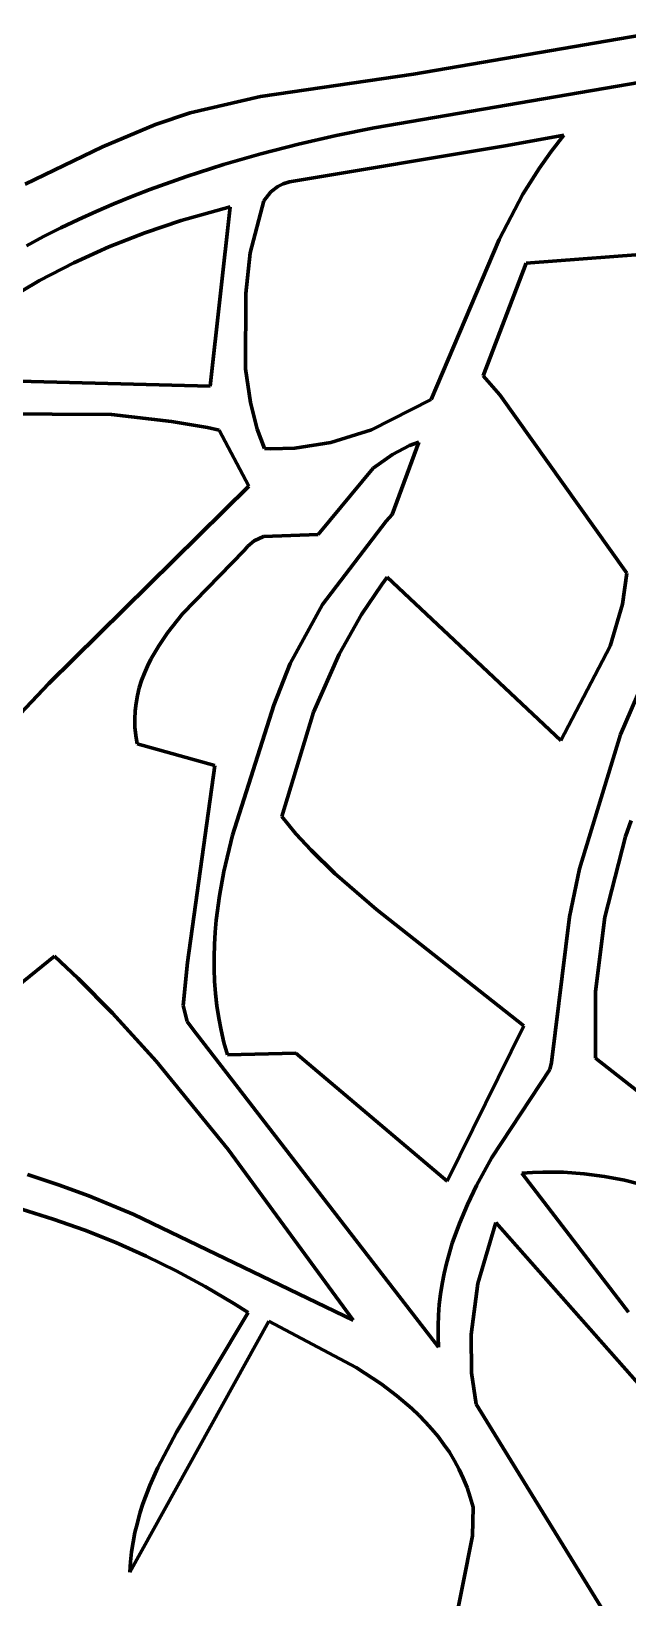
# Model space of a CAD drawing. Header units: millimetres. Extents: x 0 to 12.5, y 0 to 14.6.
# Drawn here: x 7.507 to 8.049, y 9.776 to 11.202 of the extents above; entities that cross this region are included whole.
import ezdxf

# ---------------------------------------------------------------- set-up
doc = ezdxf.new("R2010")
doc.units = ezdxf.units.MM
doc.layers.add('color#131313ff', color=7, linetype='CONTINUOUS', lineweight=100)
doc.layers.add('color#fcfcfcff', color=7, linetype='CONTINUOUS', lineweight=100)

msp = doc.modelspace()

# ---------------------------------------------------------------- linework, layer by layer
at = {"layer": 'color#131313ff'}
for p, q in [((8.0826, 11.2019), (7.8547, 11.1628)), ((7.8547, 11.1628), (7.7155, 11.1426)), ((7.8188, 11.1141), (8.072, 11.1575)), ((7.7155, 11.1426), (7.6513, 11.1277)), ((7.6513, 11.1277), (7.6199, 11.117)), ((7.6199, 11.117), (7.5718, 11.0967)), ((7.7844, 11.1071), (7.8188, 11.1141)), ((7.5718, 11.0967), (7.5015, 11.0626)), ((7.7157, 11.0904), (7.75, 11.0992)), ((7.9399, 11.098), (7.7418, 11.0647)), ((7.75, 11.0992), (7.7844, 11.1071)), ((7.9915, 11.1072), (7.9399, 11.098)), ((7.9798, 11.0924), (7.9915, 11.1072)), ((7.6817, 11.0806), (7.7157, 11.0904)), ((7.969, 11.0771), (7.9798, 11.0924)), ((7.6148, 11.0578), (7.6481, 11.0698)), ((7.6481, 11.0698), (7.6817, 11.0806)), ((7.9542, 11.0535), (7.969, 11.0771)), ((7.5983, 11.0514), (7.6148, 11.0578)), ((7.7249, 11.0557), (7.7186, 11.0475)), ((7.7311, 11.0605), (7.7249, 11.0557)), ((7.7361, 11.063), (7.7311, 11.0605)), ((7.7418, 11.0647), (7.7361, 11.063)), ((7.9325, 11.0124), (7.9542, 11.0535)), ((7.5658, 11.0378), (7.582, 11.0447)), ((7.582, 11.0447), (7.5983, 11.0514)), ((7.6879, 11.0422), (7.6432, 11.0296)), ((7.6697, 10.8788), (7.6879, 11.0422)), ((7.7186, 11.0475), (7.706, 11.0003)), ((7.5339, 11.0229), (7.5498, 11.0305)), ((7.5498, 11.0305), (7.5658, 11.0378)), ((7.6432, 11.0296), (7.6101, 11.0184)), ((7.5026, 11.0067), (7.5181, 11.015)), ((7.5181, 11.015), (7.5339, 11.0229)), ((7.6101, 11.0184), (7.5775, 11.0055)), ((7.8706, 10.8666), (7.9325, 11.0124)), ((7.5775, 11.0055), (7.5456, 10.991)), ((7.706, 11.0003), (7.702, 10.9631)), ((8.1728, 11.0073), (7.9571, 10.9908)), ((7.5456, 10.991), (7.5145, 10.9749)), ((7.9571, 10.9908), (7.918, 10.8882)), ((7.5145, 10.9749), (7.4843, 10.9572)), ((7.702, 10.9631), (7.7017, 10.8945)), ((7.3924, 10.8862), (7.6697, 10.8788)), ((7.7017, 10.8945), (7.7062, 10.8638)), ((7.918, 10.8882), (7.9332, 10.8709)), ((7.9332, 10.8709), (8.0487, 10.7084)), ((7.5798, 10.8529), (7.3594, 10.8545)), ((7.7062, 10.8638), (7.7125, 10.8397)), ((7.8164, 10.8389), (7.8706, 10.8666)), ((7.6345, 10.8467), (7.5798, 10.8529)), ((7.6671, 10.8411), (7.6345, 10.8467)), ((7.6779, 10.8388), (7.6671, 10.8411)), ((7.7125, 10.8397), (7.7191, 10.822)), ((7.7049, 10.7876), (7.6779, 10.8388)), ((7.7468, 10.8223), (7.7795, 10.8274)), ((7.7795, 10.8274), (7.8164, 10.8389)), ((7.8352, 10.762), (7.8595, 10.8279)), ((7.8595, 10.8279), (7.8511, 10.8247)), ((7.7191, 10.822), (7.7246, 10.8218)), ((7.7246, 10.8218), (7.7468, 10.8223)), ((7.8354, 10.8167), (7.8179, 10.804)), ((7.8511, 10.8247), (7.8354, 10.8167)), ((7.8179, 10.804), (7.7678, 10.7437)), ((7.523, 10.6079), (7.7049, 10.7876)), ((7.7717, 10.6801), (7.8296, 10.7558)), ((7.8296, 10.7558), (7.8352, 10.762)), ((7.7183, 10.7418), (7.7097, 10.7379)), ((7.7678, 10.7437), (7.7183, 10.7418)), ((7.7006, 10.729), (7.6446, 10.6714)), ((7.704, 10.7331), (7.7006, 10.729)), ((7.7097, 10.7379), (7.704, 10.7331)), ((7.8258, 10.6983), (7.8072, 10.6708)), ((7.8308, 10.7049), (7.8258, 10.6983)), ((7.9886, 10.556), (7.8308, 10.7049)), ((8.0487, 10.7084), (8.0446, 10.6804)), ((7.6446, 10.6714), (7.6309, 10.6543)), ((7.7425, 10.6263), (7.7717, 10.6801)), ((7.8072, 10.6708), (7.7869, 10.6348)), ((8.0446, 10.6804), (8.0334, 10.6421)), ((7.6309, 10.6543), (7.6228, 10.6424)), ((7.6228, 10.6424), (7.6157, 10.6301)), ((8.0334, 10.6421), (7.9886, 10.556)), ((8.0429, 10.5616), (8.0788, 10.6444)), ((7.6157, 10.6301), (7.6125, 10.6237)), ((7.7275, 10.5883), (7.7425, 10.6263)), ((7.7869, 10.6348), (7.7635, 10.5819)), ((7.6098, 10.6173), (7.6073, 10.6107)), ((7.6125, 10.6237), (7.6098, 10.6173)), ((7.4863, 10.5692), (7.523, 10.6079)), ((7.6036, 10.5971), (7.6023, 10.5902)), ((7.6052, 10.604), (7.6036, 10.5971)), ((7.6073, 10.6107), (7.6052, 10.604)), ((7.6015, 10.583), (7.6011, 10.5757)), ((7.6023, 10.5902), (7.6015, 10.583)), ((7.6899, 10.47), (7.7275, 10.5883)), ((7.6011, 10.5757), (7.6012, 10.5683)), ((7.6012, 10.5683), (7.6019, 10.5607)), ((7.7635, 10.5819), (7.7347, 10.4868)), ((7.6019, 10.5607), (7.6031, 10.553)), ((8.0055, 10.4392), (8.0429, 10.5616)), ((7.6031, 10.553), (7.674, 10.5334)), ((7.674, 10.5334), (7.6491, 10.3539)), ((7.7347, 10.4868), (7.7477, 10.4711)), ((8.0526, 10.4832), (8.0476, 10.4688)), ((7.6822, 10.437), (7.6899, 10.47)), ((7.7477, 10.4711), (7.7614, 10.4562)), ((8.0476, 10.4688), (8.0287, 10.3953)), ((7.7614, 10.4562), (7.7829, 10.4351)), ((7.6781, 10.4148), (7.6822, 10.437)), ((7.7829, 10.4351), (7.8208, 10.4022)), ((7.9965, 10.3956), (8.0055, 10.4392)), ((7.6752, 10.3926), (7.6781, 10.4148)), ((7.8208, 10.4022), (7.955, 10.2962)), ((7.6742, 10.3815), (7.6752, 10.3926)), ((7.9801, 10.2629), (7.9965, 10.3956)), ((8.0287, 10.3953), (8.0203, 10.3276)), ((7.6732, 10.3592), (7.6735, 10.3703)), ((7.6735, 10.3703), (7.6742, 10.3815)), ((7.5279, 10.3597), (7.4421, 10.2902)), ((7.5496, 10.3394), (7.5279, 10.3597)), ((7.6732, 10.348), (7.6732, 10.3592)), ((7.6491, 10.3539), (7.6451, 10.3147)), ((7.6736, 10.3369), (7.6732, 10.348)), ((7.5809, 10.308), (7.5496, 10.3394)), ((7.6744, 10.3257), (7.6736, 10.3369)), ((8.0203, 10.3276), (8.0201, 10.2668)), ((7.6451, 10.3147), (7.6488, 10.3004)), ((7.6757, 10.3146), (7.6744, 10.3257)), ((7.6774, 10.3034), (7.6757, 10.3146)), ((7.6206, 10.2641), (7.5809, 10.308)), ((7.6488, 10.3004), (7.6539, 10.2932)), ((7.6796, 10.2923), (7.6774, 10.3034)), ((7.6539, 10.2932), (7.8774, 10.0037)), ((7.6822, 10.2811), (7.6796, 10.2923)), ((7.955, 10.2962), (7.8852, 10.1549)), ((7.6854, 10.27), (7.6822, 10.2811)), ((7.7477, 10.2713), (7.6854, 10.27)), ((7.8852, 10.1549), (7.7477, 10.2713)), ((7.6859, 10.1836), (7.6206, 10.2641)), ((7.9258, 10.1765), (7.9786, 10.2567)), ((7.9786, 10.2567), (7.9801, 10.2629)), ((8.0201, 10.2668), (8.1264, 10.1833)), ((7.7998, 10.0282), (7.6859, 10.1836)), ((7.912, 10.1511), (7.9258, 10.1765)), ((7.5036, 10.1609), (7.5316, 10.1516)), ((7.9628, 10.1629), (7.9532, 10.1622)), ((7.9532, 10.1622), (8.0501, 10.0355)), ((7.9723, 10.1632), (7.9628, 10.1629)), ((7.9912, 10.163), (7.9723, 10.1632)), ((8.0098, 10.1616), (7.9912, 10.163)), ((8.0283, 10.1591), (8.0098, 10.1616)), ((8.0466, 10.1557), (8.0283, 10.1591)), ((8.0737, 10.1488), (8.0466, 10.1557)), ((7.5316, 10.1516), (7.5592, 10.1414)), ((7.5592, 10.1414), (7.6001, 10.1245)), ((7.9037, 10.1338), (7.912, 10.1511)), ((7.5269, 10.1203), (7.4979, 10.1294)), ((7.8963, 10.1162), (7.9037, 10.1338)), ((7.5555, 10.1102), (7.5269, 10.1203)), ((7.6001, 10.1245), (7.7998, 10.0282)), ((7.8899, 10.0983), (7.8963, 10.1162)), ((7.9295, 10.1174), (7.9131, 10.0616)), ((8.1215, 9.8995), (7.9295, 10.1174)), ((7.5837, 10.0989), (7.5555, 10.1102)), ((7.6114, 10.0866), (7.5837, 10.0989)), ((7.8846, 10.08), (7.8899, 10.0983)), ((7.6386, 10.0733), (7.6114, 10.0866)), ((7.6652, 10.0589), (7.6386, 10.0733)), ((7.8806, 10.0615), (7.8825, 10.0708)), ((7.8825, 10.0708), (7.8846, 10.08)), ((7.6913, 10.0435), (7.6652, 10.0589)), ((7.8792, 10.0521), (7.8806, 10.0615)), ((7.9131, 10.0616), (7.9071, 10.0153)), ((7.7041, 10.0354), (7.6913, 10.0435)), ((7.8773, 10.033), (7.878, 10.0426)), ((7.878, 10.0426), (7.8792, 10.0521)), ((7.7229, 10.0274), (7.5965, 9.799)), ((7.6389, 9.9263), (7.7041, 10.0354)), ((7.8024, 9.9852), (7.7229, 10.0274)), ((7.8769, 10.0233), (7.8773, 10.033)), ((7.877, 10.0135), (7.8769, 10.0233)), ((7.8774, 10.0037), (7.877, 10.0135)), ((7.9071, 10.0153), (7.9075, 9.9805)), ((7.8251, 9.9703), (7.8024, 9.9852)), ((7.8394, 9.9595), (7.8251, 9.9703)), ((7.9075, 9.9805), (7.9116, 9.9517)), ((7.853, 9.948), (7.8394, 9.9595)), ((7.8594, 9.9419), (7.853, 9.948)), ((7.8656, 9.9356), (7.8594, 9.9419)), ((7.9116, 9.9517), (8.1014, 9.6436)), ((7.8714, 9.9291), (7.8656, 9.9356)), ((7.877, 9.9223), (7.8714, 9.9291)), ((7.6221, 9.8942), (7.6389, 9.9263)), ((7.8823, 9.9152), (7.877, 9.9223)), ((7.8873, 9.908), (7.8823, 9.9152)), ((7.8919, 9.9004), (7.8873, 9.908)), ((7.8961, 9.8925), (7.8919, 9.9004)), ((7.6148, 9.8778), (7.6221, 9.8942)), ((7.8999, 9.8844), (7.8961, 9.8925)), ((7.9033, 9.8759), (7.8999, 9.8844)), ((7.6085, 9.861), (7.6148, 9.8778)), ((7.9063, 9.8671), (7.9033, 9.8759)), ((7.6058, 9.8525), (7.6085, 9.861)), ((7.9088, 9.858), (7.9063, 9.8671)), ((7.9082, 9.832), (7.9088, 9.858)), ((7.6012, 9.8351), (7.6034, 9.8439)), ((7.6034, 9.8439), (7.6058, 9.8525)), ((7.5995, 9.8263), (7.6012, 9.8351)), ((7.883, 9.7044), (7.9082, 9.832)), ((7.5971, 9.8082), (7.5981, 9.8173)), ((7.5981, 9.8173), (7.5995, 9.8263)), ((7.5965, 9.799), (7.5971, 9.8082))]:
    msp.add_line(p, q, dxfattribs=at)
at = {"layer": 'color#fcfcfcff'}
for p, q in [((7.8547, 11.1628), (8.0826, 11.2019)), ((7.7155, 11.1426), (7.8547, 11.1628)), ((8.072, 11.1575), (7.8188, 11.1141)), ((7.6513, 11.1277), (7.7155, 11.1426)), ((7.6199, 11.117), (7.6513, 11.1277)), ((7.5718, 11.0967), (7.6199, 11.117)), ((7.8188, 11.1141), (7.7844, 11.1071)), ((7.5015, 11.0626), (7.5718, 11.0967)), ((7.75, 11.0992), (7.7157, 11.0904)), ((7.7418, 11.0647), (7.9399, 11.098)), ((7.7844, 11.1071), (7.75, 11.0992)), ((7.9399, 11.098), (7.9915, 11.1072)), ((7.9915, 11.1072), (7.9798, 11.0924)), ((7.7157, 11.0904), (7.6817, 11.0806)), ((7.9798, 11.0924), (7.969, 11.0771)), ((7.6481, 11.0698), (7.6148, 11.0578)), ((7.6817, 11.0806), (7.6481, 11.0698)), ((7.969, 11.0771), (7.9542, 11.0535)), ((7.6148, 11.0578), (7.5983, 11.0514)), ((7.7186, 11.0475), (7.7249, 11.0557)), ((7.7249, 11.0557), (7.7311, 11.0605)), ((7.7311, 11.0605), (7.7361, 11.063)), ((7.7361, 11.063), (7.7418, 11.0647)), ((7.9542, 11.0535), (7.9325, 11.0124)), ((7.582, 11.0447), (7.5658, 11.0378)), ((7.5983, 11.0514), (7.582, 11.0447)), ((7.6432, 11.0296), (7.6879, 11.0422)), ((7.6879, 11.0422), (7.6697, 10.8788)), ((7.706, 11.0003), (7.7186, 11.0475)), ((7.5498, 11.0305), (7.5339, 11.0229)), ((7.5658, 11.0378), (7.5498, 11.0305)), ((7.6101, 11.0184), (7.6432, 11.0296)), ((7.5181, 11.015), (7.5026, 11.0067)), ((7.5339, 11.0229), (7.5181, 11.015)), ((7.5775, 11.0055), (7.6101, 11.0184)), ((7.9325, 11.0124), (7.8706, 10.8666)), ((7.5456, 10.991), (7.5775, 11.0055)), ((7.702, 10.9631), (7.706, 11.0003)), ((7.9571, 10.9908), (8.1728, 11.0073)), ((7.5145, 10.9749), (7.5456, 10.991)), ((7.918, 10.8882), (7.9571, 10.9908)), ((7.4843, 10.9572), (7.5145, 10.9749)), ((7.7017, 10.8945), (7.702, 10.9631)), ((7.6697, 10.8788), (7.3924, 10.8862)), ((7.7062, 10.8638), (7.7017, 10.8945)), ((7.9332, 10.8709), (7.918, 10.8882)), ((8.0487, 10.7084), (7.9332, 10.8709)), ((7.3594, 10.8545), (7.5798, 10.8529)), ((7.7125, 10.8397), (7.7062, 10.8638)), ((7.8706, 10.8666), (7.8164, 10.8389)), ((7.5798, 10.8529), (7.6345, 10.8467)), ((7.6345, 10.8467), (7.6671, 10.8411)), ((7.6671, 10.8411), (7.6779, 10.8388)), ((7.7191, 10.822), (7.7125, 10.8397)), ((7.6779, 10.8388), (7.7049, 10.7876)), ((7.7795, 10.8274), (7.7468, 10.8223)), ((7.8164, 10.8389), (7.7795, 10.8274)), ((7.8595, 10.8279), (7.8352, 10.762)), ((7.8511, 10.8247), (7.8595, 10.8279)), ((7.7246, 10.8218), (7.7191, 10.822)), ((7.7468, 10.8223), (7.7246, 10.8218)), ((7.8179, 10.804), (7.8354, 10.8167)), ((7.8354, 10.8167), (7.8511, 10.8247)), ((7.7678, 10.7437), (7.8179, 10.804)), ((7.7049, 10.7876), (7.523, 10.6079)), ((7.8296, 10.7558), (7.7717, 10.6801)), ((7.8352, 10.762), (7.8296, 10.7558)), ((7.7097, 10.7379), (7.7183, 10.7418)), ((7.7183, 10.7418), (7.7678, 10.7437)), ((7.6446, 10.6714), (7.7006, 10.729)), ((7.7006, 10.729), (7.704, 10.7331)), ((7.704, 10.7331), (7.7097, 10.7379)), ((7.8072, 10.6708), (7.8258, 10.6983)), ((7.8258, 10.6983), (7.8308, 10.7049)), ((7.8308, 10.7049), (7.9886, 10.556)), ((8.0446, 10.6804), (8.0487, 10.7084)), ((7.6309, 10.6543), (7.6446, 10.6714)), ((7.7717, 10.6801), (7.7425, 10.6263)), ((7.7869, 10.6348), (7.8072, 10.6708)), ((8.0334, 10.6421), (8.0446, 10.6804)), ((7.6228, 10.6424), (7.6309, 10.6543)), ((7.6157, 10.6301), (7.6228, 10.6424)), ((7.9886, 10.556), (8.0334, 10.6421)), ((8.0788, 10.6444), (8.0429, 10.5616)), ((7.6125, 10.6237), (7.6157, 10.6301)), ((7.7425, 10.6263), (7.7275, 10.5883)), ((7.7635, 10.5819), (7.7869, 10.6348)), ((7.6073, 10.6107), (7.6098, 10.6173)), ((7.6098, 10.6173), (7.6125, 10.6237)), ((7.523, 10.6079), (7.4863, 10.5692)), ((7.6023, 10.5902), (7.6036, 10.5971)), ((7.6036, 10.5971), (7.6052, 10.604)), ((7.6052, 10.604), (7.6073, 10.6107)), ((7.6011, 10.5757), (7.6015, 10.583)), ((7.6015, 10.583), (7.6023, 10.5902)), ((7.7275, 10.5883), (7.6899, 10.47)), ((7.6012, 10.5683), (7.6011, 10.5757)), ((7.6019, 10.5607), (7.6012, 10.5683)), ((7.7347, 10.4868), (7.7635, 10.5819)), ((7.6031, 10.553), (7.6019, 10.5607)), ((8.0429, 10.5616), (8.0055, 10.4392)), ((7.674, 10.5334), (7.6031, 10.553)), ((7.6491, 10.3539), (7.674, 10.5334)), ((7.7477, 10.4711), (7.7347, 10.4868)), ((8.0476, 10.4688), (8.0526, 10.4832)), ((7.6899, 10.47), (7.6822, 10.437)), ((7.7614, 10.4562), (7.7477, 10.4711)), ((8.0287, 10.3953), (8.0476, 10.4688)), ((7.7829, 10.4351), (7.7614, 10.4562)), ((7.6822, 10.437), (7.6781, 10.4148)), ((7.8208, 10.4022), (7.7829, 10.4351)), ((8.0055, 10.4392), (7.9965, 10.3956)), ((7.6781, 10.4148), (7.6752, 10.3926)), ((7.955, 10.2962), (7.8208, 10.4022)), ((7.6752, 10.3926), (7.6742, 10.3815)), ((7.9965, 10.3956), (7.9801, 10.2629)), ((8.0203, 10.3276), (8.0287, 10.3953)), ((7.6735, 10.3703), (7.6732, 10.3592)), ((7.6742, 10.3815), (7.6735, 10.3703)), ((7.4421, 10.2902), (7.5279, 10.3597)), ((7.5279, 10.3597), (7.5496, 10.3394)), ((7.6732, 10.3592), (7.6732, 10.348)), ((7.6451, 10.3147), (7.6491, 10.3539)), ((7.6732, 10.348), (7.6736, 10.3369)), ((7.5496, 10.3394), (7.5809, 10.308)), ((7.6736, 10.3369), (7.6744, 10.3257)), ((8.0201, 10.2668), (8.0203, 10.3276)), ((7.6488, 10.3004), (7.6451, 10.3147)), ((7.6744, 10.3257), (7.6757, 10.3146)), ((7.6757, 10.3146), (7.6774, 10.3034)), ((7.5809, 10.308), (7.6206, 10.2641)), ((7.6539, 10.2932), (7.6488, 10.3004)), ((7.6774, 10.3034), (7.6796, 10.2923)), ((7.8774, 10.0037), (7.6539, 10.2932)), ((7.6796, 10.2923), (7.6822, 10.2811)), ((7.8852, 10.1549), (7.955, 10.2962)), ((7.6822, 10.2811), (7.6854, 10.27)), ((7.6854, 10.27), (7.7477, 10.2713)), ((7.7477, 10.2713), (7.8852, 10.1549)), ((7.6206, 10.2641), (7.6859, 10.1836)), ((7.9786, 10.2567), (7.9258, 10.1765)), ((7.9801, 10.2629), (7.9786, 10.2567)), ((8.1264, 10.1833), (8.0201, 10.2668)), ((7.6859, 10.1836), (7.7998, 10.0282)), ((7.9258, 10.1765), (7.912, 10.1511)), ((7.5316, 10.1516), (7.5036, 10.1609)), ((7.9532, 10.1622), (7.9628, 10.1629)), ((8.0501, 10.0355), (7.9532, 10.1622)), ((7.9628, 10.1629), (7.9723, 10.1632)), ((7.9723, 10.1632), (7.9912, 10.163)), ((7.9912, 10.163), (8.0098, 10.1616)), ((8.0098, 10.1616), (8.0283, 10.1591)), ((8.0283, 10.1591), (8.0466, 10.1557)), ((8.0466, 10.1557), (8.0737, 10.1488)), ((7.5592, 10.1414), (7.5316, 10.1516)), ((7.6001, 10.1245), (7.5592, 10.1414)), ((7.912, 10.1511), (7.9037, 10.1338)), ((7.4979, 10.1294), (7.5269, 10.1203)), ((7.9037, 10.1338), (7.8963, 10.1162)), ((7.5269, 10.1203), (7.5555, 10.1102)), ((7.7998, 10.0282), (7.6001, 10.1245)), ((7.8963, 10.1162), (7.8899, 10.0983)), ((7.9131, 10.0616), (7.9295, 10.1174)), ((7.9295, 10.1174), (8.1215, 9.8995)), ((7.5555, 10.1102), (7.5837, 10.0989)), ((7.5837, 10.0989), (7.6114, 10.0866)), ((7.8899, 10.0983), (7.8846, 10.08)), ((7.6114, 10.0866), (7.6386, 10.0733)), ((7.6386, 10.0733), (7.6652, 10.0589)), ((7.8825, 10.0708), (7.8806, 10.0615)), ((7.8846, 10.08), (7.8825, 10.0708)), ((7.6652, 10.0589), (7.6913, 10.0435)), ((7.8806, 10.0615), (7.8792, 10.0521)), ((7.9071, 10.0153), (7.9131, 10.0616)), ((7.6913, 10.0435), (7.7041, 10.0354)), ((7.878, 10.0426), (7.8773, 10.033)), ((7.8792, 10.0521), (7.878, 10.0426)), ((7.5965, 9.799), (7.7229, 10.0274)), ((7.7041, 10.0354), (7.6389, 9.9263)), ((7.7229, 10.0274), (7.8024, 9.9852)), ((7.8773, 10.033), (7.8769, 10.0233)), ((7.8769, 10.0233), (7.877, 10.0135)), ((7.877, 10.0135), (7.8774, 10.0037)), ((7.9075, 9.9805), (7.9071, 10.0153)), ((7.8024, 9.9852), (7.8251, 9.9703)), ((7.8251, 9.9703), (7.8394, 9.9595)), ((7.9116, 9.9517), (7.9075, 9.9805)), ((7.8394, 9.9595), (7.853, 9.948)), ((7.853, 9.948), (7.8594, 9.9419)), ((7.8594, 9.9419), (7.8656, 9.9356)), ((8.1014, 9.6436), (7.9116, 9.9517)), ((7.8656, 9.9356), (7.8714, 9.9291)), ((7.8714, 9.9291), (7.877, 9.9223)), ((7.6389, 9.9263), (7.6221, 9.8942)), ((7.877, 9.9223), (7.8823, 9.9152)), ((7.8823, 9.9152), (7.8873, 9.908)), ((7.8873, 9.908), (7.8919, 9.9004)), ((7.8919, 9.9004), (7.8961, 9.8925)), ((7.6221, 9.8942), (7.6148, 9.8778)), ((7.8961, 9.8925), (7.8999, 9.8844)), ((7.8999, 9.8844), (7.9033, 9.8759)), ((7.6148, 9.8778), (7.6085, 9.861)), ((7.9033, 9.8759), (7.9063, 9.8671)), ((7.6085, 9.861), (7.6058, 9.8525)), ((7.9063, 9.8671), (7.9088, 9.858)), ((7.9088, 9.858), (7.9082, 9.832)), ((7.6034, 9.8439), (7.6012, 9.8351)), ((7.6058, 9.8525), (7.6034, 9.8439)), ((7.6012, 9.8351), (7.5995, 9.8263)), ((7.9082, 9.832), (7.883, 9.7044)), ((7.5981, 9.8173), (7.5971, 9.8082)), ((7.5995, 9.8263), (7.5981, 9.8173)), ((7.5971, 9.8082), (7.5965, 9.799))]:
    msp.add_line(p, q, dxfattribs=at)

doc.saveas('drawing.dxf')
